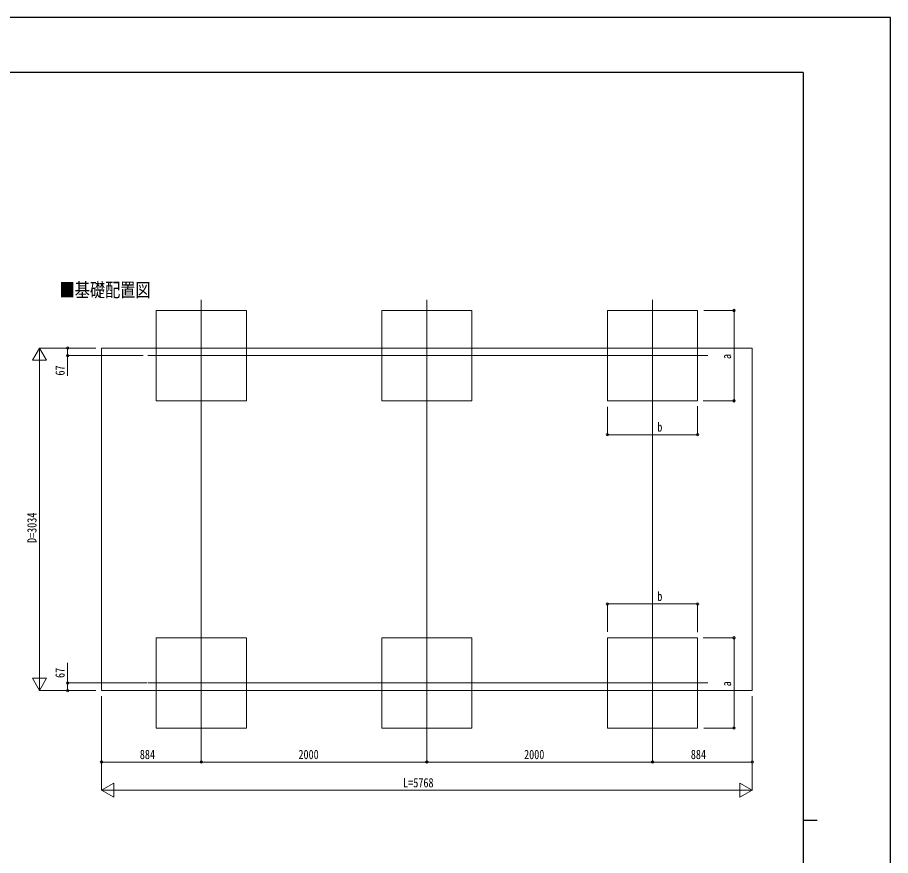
# Model space of a CAD drawing. Units: millimetres, scale not verified. Extents: x -10512 to 10512, y -7425 to 7425.
# Drawn here: x 2774 to 10512, y 0 to 7425 of the extents above; entities that cross this region are included whole.
import ezdxf
from ezdxf.enums import TextEntityAlignment as Align

# ---------------------------------------------------------------- set-up
doc = ezdxf.new("R2010")
doc.units = ezdxf.units.MM
doc.header["$LTSCALE"] = 30
doc.layers.add('0-2_USER1', color=92, linetype='Continuous')
doc.layers.add('0-7_YKK_ZWAK', color=134, linetype='Continuous')
for name, color, linetype, lineweight in [('0-3_YKK_12', 40, 'Continuous', 18), ('0-5_YKK_A1', 120, 'Continuous', 18), ('0-6_YKK_D', 200, 'Continuous', 18)]:
    doc.layers.add(name, color=color, linetype=linetype, lineweight=lineweight)
doc.styles.add('ＭＳ ゴシック', font='')
doc.styles.get('ＭＳ ゴシック').set_extended_font_data('MS Gothic')

msp = doc.modelspace()

# ---------------------------------------------------------------- linework, layer by layer
at = {"layer": '0-3_YKK_12'}
for p, q in [((4402.34, 4922.73), (4402.34, 3921.19)), ((6402.34, 4922.73), (6402.34, 3921.19)), ((8402.34, 4922.73), (8402.34, 3921.19)), ((3928.29, 4428.7), (8892.19, 4428.7)), ((4402.34, 1034.67), (4402.34, 2036.2)), ((6402.34, 1034.67), (6402.34, 2036.2)), ((8402.34, 1034.67), (8402.34, 2036.2)), ((3928.29, 1528.7), (8892.19, 1528.7))]:
    msp.add_line(p, q, dxfattribs=at)
at = {"layer": '0-5_YKK_A1'}
for p, q in [((3518.34, 4495.7), (9286.34, 4495.7)), ((3518.34, 4495.7), (3518.34, 1461.7)), ((9286.34, 4495.7), (9286.34, 1461.7)), ((9286.34, 1461.7), (3518.34, 1461.7))]:
    msp.add_line(p, q, dxfattribs=at)
for points in [[(4002.34, 4028.7), (4802.34, 4028.7), (4802.34, 4828.7), (4002.34, 4828.7)], [(6002.34, 4028.7), (6802.34, 4028.7), (6802.34, 4828.7), (6002.34, 4828.7)], [(8002.34, 4028.7), (8802.34, 4028.7), (8802.34, 4828.7), (8002.34, 4828.7)], [(4002.34, 1128.7), (4802.34, 1128.7), (4802.34, 1928.7), (4002.34, 1928.7)], [(6002.34, 1128.7), (6802.34, 1128.7), (6802.34, 1928.7), (6002.34, 1928.7)], [(8002.34, 1128.7), (8802.34, 1128.7), (8802.34, 1928.7), (8002.34, 1928.7)]]:
    msp.add_lwpolyline(points, close=True, dxfattribs=at)
at = {"layer": '0-6_YKK_D'}
for p, q in [((8858.16, 4828.7), (9126.57, 4828.7)), ((9125.57, 4028.7), (9125.57, 4828.7)), ((2968.34, 4495.7), (2905.84, 4387.45)), ((3468.34, 4495.7), (2967.34, 4495.7)), ((2968.34, 4495.7), (3030.84, 4387.45)), ((2968.34, 4495.7), (2968.34, 4279.19)), ((3468.34, 4495.7), (3217.34, 4495.7)), ((3888.11, 4428.7), (3217.34, 4428.7)), ((2905.84, 4387.45), (3030.84, 4387.45)), ((2968.34, 1586.7), (2968.34, 4370.7)), ((8852.34, 4028.7), (9126.57, 4028.7)), ((8002.34, 3976.46), (8002.34, 3727.7)), ((8802.34, 3980.16), (8802.34, 3727.7)), ((4402.34, 3920.69), (4402.34, 2036.7)), ((6402.34, 3920.69), (6402.34, 2036.7)), ((8402.34, 3920.69), (8402.34, 2036.7)), ((8002.34, 3728.7), (8802.34, 3728.7)), ((8002.34, 1981.49), (8002.34, 2230.25)), ((8002.34, 2229.25), (8802.34, 2229.25)), ((8802.34, 1977.79), (8802.34, 2230.25)), ((8852.34, 1928.7), (9126.57, 1928.7)), ((9125.57, 1928.7), (9125.57, 1128.7)), ((2968.34, 1461.7), (2968.34, 1678.2)), ((2968.34, 1461.7), (2905.84, 1569.95)), ((3030.84, 1569.95), (2905.84, 1569.95)), ((2968.34, 1461.7), (3030.84, 1569.95)), ((3920.17, 1528.7), (3217.34, 1528.7)), ((3468.34, 1461.7), (2967.34, 1461.7)), ((3468.34, 1461.7), (3217.34, 1461.7)), ((3518.34, 1412.7), (3518.34, 577.26)), ((9286.34, 1412.7), (9286.34, 577.26)), ((3518.34, 1237.7), (3518.34, 827.26)), ((9286.34, 1237.7), (9286.34, 827.26)), ((8858.16, 1128.7), (9126.57, 1128.7)), ((4402.34, 1078.7), (4402.34, 826.71)), ((4402.34, 1033.24), (4402.34, 827.26)), ((6402.34, 1078.7), (6402.34, 826.71)), ((6402.34, 1078.7), (6402.34, 826.71)), ((8402.34, 1078.7), (8402.34, 826.71)), ((8402.34, 1033.24), (8402.34, 827.26)), ((4402.34, 828.26), (3518.34, 828.26)), ((4402.34, 827.71), (6402.34, 827.71)), ((6402.34, 827.71), (8402.34, 827.71)), ((8402.34, 828.26), (9286.34, 828.26)), ((3518.34, 578.26), (3626.59, 640.76)), ((3626.59, 515.76), (3626.59, 640.76)), ((9286.34, 578.26), (9178.09, 640.76)), ((9178.09, 640.76), (9178.09, 515.76)), ((3518.34, 578.26), (3626.59, 515.76)), ((3518.34, 578.26), (3734.85, 578.26)), ((3643.34, 578.26), (9161.34, 578.26)), ((9286.34, 578.26), (9069.83, 578.26)), ((9286.34, 578.26), (9178.09, 515.76))]:
    msp.add_line(p, q, dxfattribs=at)
for points in [[(3218.34, 4495.7), (3218.34, 4428.7), (3218.34, 4250.87)], [(3218.34, 1461.7), (3218.34, 1528.7), (3218.34, 1706.53)]]:
    msp.add_lwpolyline(points, dxfattribs=at)
for centre in [(9125.57, 4828.7), (3218.34, 4495.7), (3218.34, 4428.7), (9125.57, 4028.7), (8002.34, 3728.7), (8802.34, 3728.7), (8002.34, 2229.25), (8802.34, 2229.25), (9125.57, 1928.7), (3218.34, 1528.7), (3218.34, 1461.7), (9125.57, 1128.7), (3518.34, 828.26), (4402.34, 828.26), (4402.34, 827.71), (6402.34, 827.71), (6402.34, 827.71), (8402.34, 828.26), (8402.34, 827.71), (9286.34, 828.26)]:
    msp.add_circle(centre, 10.62, dxfattribs=at)
at = {"layer": '0-7_YKK_ZWAK'}
for p, q in [((9737.55, 6937.5), (-9762.45, 6937.5)), ((9737.55, 6937.5), (9737.55, -6312.5)), ((9737.55, 312.5), (9862.55, 312.5))]:
    msp.add_line(p, q, dxfattribs=at)
msp.add_lwpolyline([(-10512.5, -7425), (10512.5, -7425), (10512.5, 7425), (-10512.5, 7425)], close=True, dxfattribs=at)

# ---------------------------------------------------------------- texts
at = {"layer": '0-2_USER1', "style": 'ＭＳ ゴシック', "width": 0.8}
msp.add_text('■基礎配置図', height=123.2, dxfattribs=at).set_placement((3146.81, 4912.39), align=Align.BOTTOM_LEFT)
at = {"layer": '0-6_YKK_D', "style": 'ＭＳ ゴシック', "width": 0.8}
for s, p in [('a', (9123.9, 4398.7)), ('67', (3216.67, 4252.53)), ('D=3034', (2967.34, 2768.7)), ('67', (3216.67, 1572.87)), ('a', (9123.9, 1498.7))]:
    msp.add_text(s, height=82.48, rotation=90, dxfattribs=at).set_placement(p, align=Align.BOTTOM_LEFT)
for s, p in [('b', (8445.01, 3730.37)), ('b', (8445.01, 2230.92)), ('884', (3858.34, 829.93)), ('2000', (5264.34, 829.38)), ('2000', (7264.34, 829.38)), ('884', (8742.34, 829.93)), ('L=5768', (6192.34, 579.26))]:
    msp.add_text(s, height=82.48, dxfattribs=at).set_placement(p, align=Align.BOTTOM_LEFT)

doc.saveas('drawing.dxf')
